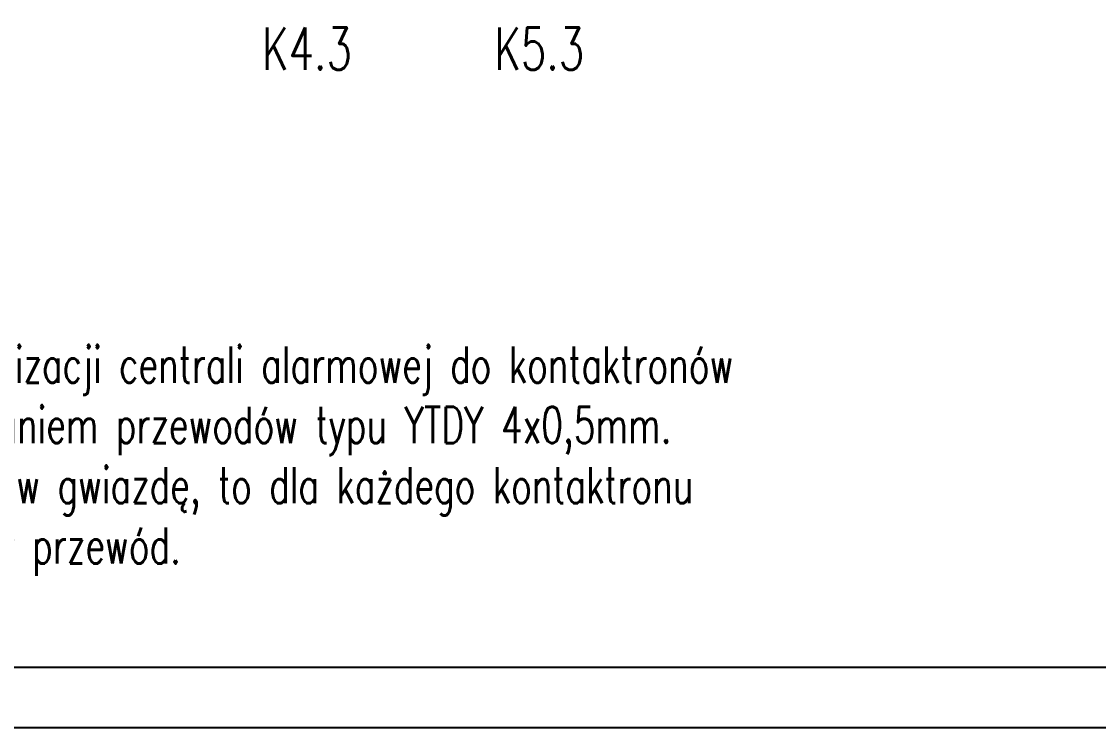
# Model space of a CAD drawing. Header units: millimetres. Extents: x 1780 to 154263, y -7240 to 17216.
# Drawn here: x 146291 to 147184, y 2437 to 3023 of the extents above; entities that cross this region are included whole.
import ezdxf

# ---------------------------------------------------------------- set-up
doc = ezdxf.new("R2010")
doc.units = ezdxf.units.MM
doc.layers.add('60 instalacje elektryka', color=10, linetype='Continuous')
doc.styles.add('OPIS', font='simplex.shx', dxfattribs={"width": 0.7, "height": 4})

msp = doc.modelspace()

# ---------------------------------------------------------------- linework, layer by layer
at = {"layer": '60 instalacje elektryka'}
for points in [[(149790.84, 5410.65), (145586.22, 5410.65), (145586.22, 2437.38), (149790.84, 2437.38)], [(145677.68, 2487.38), (149739.66, 2487.38), (149739.66, 5360.65), (145677.68, 5360.65)]]:
    msp.add_lwpolyline(points, close=True, dxfattribs=at)

# ---------------------------------------------------------------- texts
at = {"layer": '60 instalacje elektryka', "lineweight": 30, "char_height": 35, "width": 78.1667, "attachment_point": 1, "style": 'OPIS'}
for s, insert in [('\\pxql;K4.3', (146490.13, 3017.63)), ('\\pxql;K5.3', (146682.77, 3017.63))]:
    msp.add_mtext(s, dxfattribs=dict(at, insert=insert))
at = {"layer": '60 instalacje elektryka', "color": 7, "lineweight": -3, "insert": (145945.93, 2753.23), "char_height": 30, "width": 1106.7947, "attachment_point": 1, "style": 'OPIS'}
msp.add_mtext('\\pxsm1;{\\C256;1. Okablowanie od lokalizacji centrali alarmowej do kontaktronów \\P  wykonać z wykorzystaniem przewodów typu YTDY 4x0,5mm.\\P2. Stosować połączenia w gwiazdę, to dla każdego kontaktronu \\P  należy ułożyć odrębny przewód.}', dxfattribs=at)

doc.saveas('drawing.dxf')
